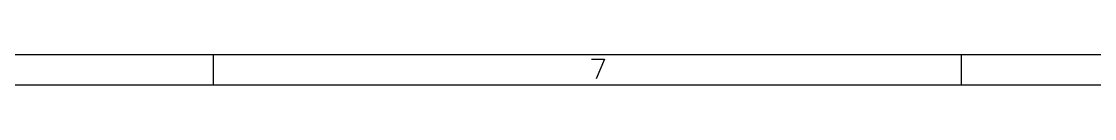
# Model space of a CAD drawing. Extents: x 10 to 584, y -410 to -10.
# Drawn here: x 297.2 to 368.9, y -12 to -10 of the extents above; entities that cross this region are included whole.
import ezdxf

# ---------------------------------------------------------------- set-up
doc = ezdxf.new("R2010")
doc.units = 0
doc.layers.add('BLACK', color=7, linetype='CONTINUOUS')

msp = doc.modelspace()

# ---------------------------------------------------------------- linework, layer by layer
at = {"layer": 'BLACK', "linetype": 'CONTINUOUS'}
for p, q in [((584.004, -10), (10, -10)), ((310, -12), (310, -10)), ((360, -12), (360, -10)), ((335.261, -10.2881), (336.127, -10.2881)), ((336.127, -10.2881), (335.57, -11.5881)), ((582.004, -12), (12, -12))]:
    msp.add_line(p, q, dxfattribs=at)

doc.saveas('drawing.dxf')
